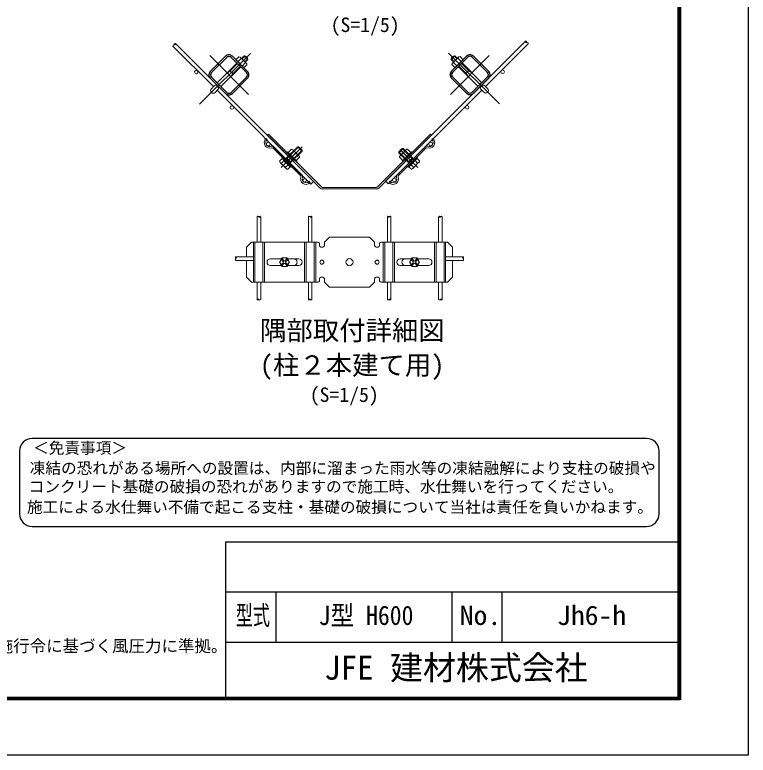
# Model space of a CAD drawing. Units: millimetres, scale not verified, with parts at other scales. Extents: x -4200 to 4200, y -2970 to 2970.
# Drawn here: x 1281 to 4200, y -2970 to -23 of the extents above; entities that cross this region are included whole.
import ezdxf
from ezdxf.enums import TextEntityAlignment as Align

# ---------------------------------------------------------------- set-up
doc = ezdxf.new("R2010")
doc.units = ezdxf.units.MM
doc.header["$LTSCALE"] = 10
doc.linetypes.add('USER1', pattern=[50.8, 31.75, -6.35, 6.35, -6.35])
doc.linetypes.add('USER2', pattern=[0.375, 0.25, -0.125])
for name, color, linetype, lineweight in [('0-3_D-STR3', 3, 'Continuous', 13), ('0-4_D-BMK', 2, 'USER1', 13), ('0-5_D-STR1', 1, 'Continuous', 25), ('0-6_D-STR2', 7, 'Continuous', 13), ('0-A_D-STR-TXT', 7, 'Continuous', 13), ('0-B_D-TTL-TXT', 7, 'Continuous', 25), ('0-C_D-TTL', 7, 'Continuous', 25)]:
    doc.layers.add(name, color=color, linetype=linetype, lineweight=lineweight)
doc.styles.add('ＭＳ ゴシック', font='')
doc.styles.get('ＭＳ ゴシック').set_extended_font_data('MS Gothic')

msp = doc.modelspace()

# ---------------------------------------------------------------- linework, layer by layer
at = {"layer": '0-3_D-STR3'}
for p, q in [((2173.18, -190.01), (2161.14, -202.05)), ((2161.14, -202.05), (2193.04, -233.96)), ((2180.65, -197.48), (2168.61, -209.52)), ((2177.53, -191.18), (2173.18, -190.01)), ((2177.53, -191.18), (2203.92, -217.57)), ((2179.48, -193.13), (2180.65, -197.48)), ((2185, -198.64), (2180.65, -197.48)), ((2183.37, -197.02), (2194.17, -186.21)), ((2185.07, -198.72), (2197.07, -186.71)), ((2208.88, -200.92), (2194.17, -186.21)), ((2196.38, -210.03), (2208.38, -198.03)), ((2198.08, -211.73), (2208.88, -200.92)), ((3017.25, -200.12), (3031.96, -185.41)), ((3028.05, -210.93), (3017.25, -200.12)), ((3029.75, -209.23), (3017.75, -197.23)), ((3048.6, -190.38), (3022.21, -216.77)), ((3041.06, -197.92), (3029.06, -185.91)), ((3042.76, -196.22), (3031.96, -185.41)), ((3064.99, -201.25), (3033.09, -233.16)), ((3041.14, -197.84), (3045.49, -196.68)), ((3046.65, -192.33), (3045.49, -196.68)), ((3045.49, -196.68), (3057.53, -208.72)), ((3048.6, -190.38), (3052.95, -189.21)), ((3052.95, -189.21), (3064.99, -201.25)), ((2086.58, -293.81), (2165.21, -215.18)), ((2101.29, -308.52), (2179.92, -229.89)), ((2149.09, -257.32), (2178.22, -228.19)), ((2197.62, -214.45), (2185.58, -226.49)), ((2205.08, -221.92), (2193.04, -233.96)), ((2196.45, -210.1), (2197.62, -214.45)), ((2201.97, -215.62), (2197.62, -214.45)), ((2203.92, -217.57), (2205.08, -221.92)), ((3022.21, -216.77), (3021.05, -221.12)), ((3021.05, -221.12), (3033.09, -233.16)), ((3024.16, -214.82), (3028.51, -213.65)), ((3029.68, -209.3), (3028.51, -213.65)), ((3028.51, -213.65), (3040.56, -225.69)), ((3124.84, -307.72), (3046.21, -229.09)), ((3059.22, -216.07), (3088.36, -245.21)), ((3139.55, -293.01), (3060.92, -214.38)), ((2137.77, -246.01), (2125.9, -254.49)), ((2136.08, -244.31), (2150.79, -259.02)), ((2149.09, -257.32), (2140.6, -269.2)), ((3090.05, -243.51), (3075.35, -258.22)), ((3077.04, -256.52), (3085.53, -268.4)), ((3088.36, -245.21), (3100.24, -253.69)), ((2075.9, -304.48), (2063.39, -317)), ((2090.61, -319.19), (2078.1, -331.71)), ((3135.52, -318.39), (3148.04, -330.91)), ((3150.23, -303.68), (3162.74, -316.2)), ((2290.93, -497.37), (2286.4, -501.89)), ((2290.93, -497.37), (2501.19, -707.62)), ((2724.93, -707.62), (2935.19, -497.37)), ((2935.19, -497.37), (2939.72, -501.89)), ((2280.04, -515.89), (2281.45, -514.47)), ((2285.98, -519), (2281.45, -514.47)), ((2284.56, -520.41), (2285.98, -519)), ((2286.4, -501.89), (2496.66, -712.15)), ((2729.46, -712.15), (2939.72, -501.89)), ((2940.15, -519), (2944.67, -514.47)), ((2941.56, -520.41), (2940.15, -519)), ((2946.09, -515.89), (2944.67, -514.47)), ((2418.84, -663.74), (2307.54, -552.45)), ((2423.37, -659.22), (2312.07, -547.92)), ((2313.98, -558.88), (2318.5, -554.35)), ((2341.37, -630.73), (2424.32, -547.78)), ((2360.07, -598.45), (2410.55, -547.97)), ((2362.75, -592.38), (2407.15, -547.97)), ((2382.12, -557.45), (2368.83, -570.74)), ((2412.33, -584.82), (2387.23, -559.73)), ((2424.12, -564.94), (2407.15, -547.97)), ((2802.75, -659.22), (2914.05, -547.92)), ((2807.28, -663.74), (2918.58, -552.45)), ((2809.47, -571.61), (2826.44, -554.64)), ((2809.47, -568.21), (2823.05, -554.64)), ((2865.19, -610.36), (2814.12, -559.29)), ((2814.2, -584.42), (2839.3, -559.32)), ((2869.72, -601.31), (2823.05, -554.64)), ((2823.05, -554.64), (2826.44, -554.64)), ((2863.78, -591.97), (2826.44, -554.64)), ((2844.4, -557.04), (2857.7, -570.33)), ((2880.18, -590.84), (2915.53, -555.49)), ((2912.14, -558.88), (2907.62, -554.35)), ((2339.29, -575.71), (2325.72, -562.14)), ((2361.33, -610.76), (2399.8, -572.3)), ((2364.44, -570.88), (2366.71, -568.62)), ((2403.48, -605.39), (2366.71, -568.62)), ((2373.65, -612.03), (2424.12, -561.55)), ((2390.25, -565.58), (2376.96, -578.87)), ((2379.72, -609.35), (2424.12, -564.94)), ((2406.52, -581.84), (2393.22, -595.13)), ((2424.12, -564.94), (2424.12, -561.55)), ((2852.88, -611.62), (2809.47, -568.21)), ((2809.47, -571.61), (2809.47, -568.21)), ((2846.81, -608.94), (2809.47, -571.61)), ((2885.16, -630.32), (2816.35, -561.52)), ((2820.01, -581.44), (2833.3, -594.73)), ((2823.05, -604.98), (2859.82, -568.21)), ((2825.31, -607.25), (2862.08, -570.48)), ((2836.27, -565.17), (2849.57, -578.47)), ((2862.08, -570.48), (2859.82, -568.21)), ((2334.6, -604.96), (2343.09, -596.48)), ((2362.41, -635.6), (2336.91, -610.09)), ((2342.74, -613.1), (2351.22, -604.61)), ((2343.09, -593.65), (2345.92, -590.82)), ((2378.45, -629.01), (2343.09, -593.65)), ((2361.05, -597.47), (2362.75, -592.38)), ((2379.72, -609.35), (2362.75, -592.38)), ((2374.63, -611.04), (2379.72, -609.35)), ((2401.21, -607.65), (2403.48, -605.39)), ((2414.65, -589.97), (2401.36, -603.27)), ((2811.88, -589.57), (2825.17, -602.86)), ((2825.31, -607.25), (2823.05, -604.98)), ((2846.81, -608.94), (2863.78, -591.97)), ((2851.9, -610.64), (2846.81, -608.94)), ((2848.08, -628.6), (2883.44, -593.24)), ((2856.14, -614.88), (2852.88, -611.62)), ((2864.12, -635.19), (2889.62, -609.69)), ((2883.79, -612.69), (2875.3, -604.2)), ((2883.44, -593.24), (2880.61, -590.42)), ((2891.92, -604.56), (2883.44, -596.07)), ((2359, -629.36), (2367.48, -620.87)), ((2367.13, -637.49), (2375.62, -629.01)), ((2378.45, -629.01), (2381.27, -626.18)), ((2848.08, -628.6), (2845.25, -625.77)), ((2859.39, -637.09), (2850.91, -628.6)), ((2867.53, -628.95), (2859.04, -620.47)), ((2412.41, -657.31), (2416.93, -652.78)), ((2813.71, -657.31), (2809.19, -652.78)), ((2450.87, -686.72), (2452.29, -685.31)), ((2452.29, -685.31), (2456.81, -689.84)), ((2455.4, -691.25), (2456.81, -689.84)), ((2773.83, -685.31), (2769.31, -689.84)), ((2770.72, -691.25), (2769.31, -689.84)), ((2775.25, -686.72), (2773.83, -685.31)), ((2505.71, -709.5), (2720.41, -709.5)), ((2505.71, -715.9), (2720.41, -715.9)), ((2533.06, -907.32), (2513.06, -927.32)), ((2533.06, -907.32), (2693.06, -907.32)), ((2693.06, -907.32), (2713.06, -927.32)), ((2223.06, -927.32), (2203.06, -947.32)), ((2487.06, -927.32), (2223.06, -927.32)), ((2230.43, -1087.32), (2230.43, -927.32)), ((2274.43, -1087.32), (2274.43, -927.32)), ((2434.43, -1087.32), (2434.43, -927.32)), ((2478.43, -1087.32), (2478.43, -927.32)), ((2493.06, -941.32), (2493.06, -933.32)), ((2513.06, -941.32), (2513.06, -927.32)), ((2713.06, -941.32), (2713.06, -927.32)), ((2733.06, -941.32), (2733.06, -933.32)), ((2739.06, -927.32), (3003.06, -927.32)), ((2747.69, -1087.32), (2747.69, -927.32)), ((2791.69, -1087.32), (2791.69, -927.32)), ((2951.69, -1087.32), (2951.69, -927.32)), ((2995.69, -1087.32), (2995.69, -927.32)), ((3003.06, -927.32), (3023.06, -947.32)), ((2203.06, -947.32), (2203.06, -986.12)), ((2499.06, -947.32), (2507.06, -947.32)), ((2727.06, -947.32), (2719.06, -947.32)), ((3023.06, -947.32), (3023.06, -986.12)), ((2203.06, -1000.52), (2203.06, -1067.32)), ((2341.58, -994.32), (2297.83, -994.32)), ((2344.26, -989.66), (2334.07, -1007.32)), ((2343.15, -998.83), (2348.8, -1004.49)), ((2344.26, -989.66), (2364.65, -989.66)), ((2345.97, -996.01), (2351.63, -1001.66)), ((2362.94, -996.01), (2357.29, -1001.66)), ((2365.77, -998.83), (2360.12, -1004.49)), ((2364.65, -989.66), (2374.85, -1007.32)), ((2411.03, -994.32), (2367.34, -994.32)), ((2815.09, -994.32), (2858.78, -994.32)), ((2861.47, -989.66), (2851.27, -1007.32)), ((2860.35, -998.83), (2866, -1004.49)), ((2881.86, -989.66), (2861.47, -989.66)), ((2863.18, -996.01), (2868.83, -1001.66)), ((2880.15, -996.01), (2874.49, -1001.66)), ((2882.98, -998.83), (2877.32, -1004.49)), ((2881.86, -989.66), (2892.05, -1007.32)), ((2884.54, -994.32), (2928.29, -994.32)), ((3023.06, -1000.52), (3023.06, -1067.32)), ((2341.58, -1020.32), (2297.83, -1020.32)), ((2344.27, -1024.98), (2334.07, -1007.32)), ((2343.15, -1015.81), (2348.8, -1010.15)), ((2344.27, -1024.98), (2364.65, -1024.98)), ((2345.97, -1018.63), (2351.63, -1012.98)), ((2362.94, -1018.63), (2357.29, -1012.98)), ((2365.77, -1015.81), (2360.12, -1010.15)), ((2364.65, -1024.98), (2374.85, -1007.32)), ((2411.03, -1020.32), (2367.34, -1020.32)), ((2815.09, -1020.32), (2858.78, -1020.32)), ((2861.47, -1024.98), (2851.27, -1007.32)), ((2860.35, -1015.81), (2866, -1010.15)), ((2881.86, -1024.98), (2861.47, -1024.98)), ((2863.18, -1018.63), (2868.83, -1012.98)), ((2880.15, -1018.63), (2874.49, -1012.98)), ((2882.98, -1015.81), (2877.32, -1010.15)), ((2881.86, -1024.98), (2892.05, -1007.32)), ((2884.54, -1020.32), (2928.29, -1020.32)), ((2223.06, -1087.32), (2203.06, -1067.32)), ((2223.06, -1087.32), (2487.06, -1087.32)), ((2493.06, -1073.32), (2493.06, -1081.32)), ((2499.06, -1067.32), (2507.06, -1067.32)), ((2513.06, -1073.32), (2513.06, -1087.32)), ((2533.06, -1107.32), (2513.06, -1087.32)), ((2693.06, -1107.32), (2713.06, -1087.32)), ((2713.06, -1073.32), (2713.06, -1087.32)), ((2727.06, -1067.32), (2719.06, -1067.32)), ((2733.06, -1073.32), (2733.06, -1081.32)), ((3003.06, -1087.32), (2739.06, -1087.32)), ((3023.06, -1067.32), (3003.06, -1087.32)), ((2693.06, -1107.32), (2533.06, -1107.32))]:
    msp.add_line(p, q, dxfattribs=at)
at = {"layer": '0-3_D-STR3', "linetype": 'USER2'}
for p, q in [((2236.83, -1087.32), (2236.83, -927.32)), ((2268.03, -1087.32), (2268.03, -927.32)), ((2440.83, -1087.32), (2440.83, -927.32)), ((2472.03, -1087.32), (2472.03, -927.32)), ((2754.09, -1087.32), (2754.09, -927.32)), ((2785.29, -1087.32), (2785.29, -927.32)), ((2958.09, -1087.32), (2958.09, -927.32)), ((2989.29, -1087.32), (2989.29, -927.32))]:
    msp.add_line(p, q, dxfattribs=at)
at = {"layer": '0-3_D-STR3'}
for points in [[(2137.78, -246.01), (2166.91, -216.87), (2137.78, -246.01)], [(3047.91, -227.39), (3077.04, -256.52), (3047.91, -227.39)], [(2424.12, -561.55), (2410.55, -547.97), (2407.15, -547.97)], [(2851.9, -610.64), (2865.48, -597.06), (2863.78, -591.97)]]:
    msp.add_lwpolyline(points, dxfattribs=at)
for centre, radius in [((2354.46, -1007.32), 17.66), ((2503.06, -1007.32), 8), ((2613.06, -1007.32), 14), ((2723.06, -1007.32), 8), ((2871.66, -1007.32), 17.66)]:
    msp.add_circle(centre, radius, dxfattribs=at)
for centre, radius, start, end in [((2192.93, -202.17), 16, 4.4584, 85.5416), ((3033.2, -201.37), 16, 94.4584, 175.5416), ((2070.74, -324.35), 10.4, 135, 315), ((3155.39, -323.55), 10.4, 225, 45), ((2295.59, -531.44), 22, 135, 292.60731), ((2295.59, -531.44), 15.6, 135, 292.60731), ((2930.53, -531.44), 22, 247.39269, 45), ((2930.53, -531.44), 15.6, 247.39269, 45), ((2305.28, -554.71), 9.6, 45, 112.60731), ((2305.28, -554.71), 3.2, 45, 112.60731), ((2381.1, -566.6), 9.21, 6.37498, 83.62502), ((2845.43, -566.2), 9.21, 96.37498, 173.62502), ((2920.84, -554.71), 9.6, 67.39269, 135), ((2920.84, -554.71), 3.2, 67.39269, 135), ((2375.71, -596.38), 34.06, 25.26839, 64.73161), ((2405.48, -591.01), 9.22, 6.43449, 83.56551), ((2821.04, -590.6), 9.22, 96.43449, 173.56551), ((2850.81, -595.98), 34.06, 115.26839, 154.73161), ((2343.76, -603.94), 9.22, 186.40651, 263.59349), ((2373.54, -598.56), 34.06, 205.26839, 244.73161), ((2342.07, -605.63), 9.21, 6.37498, 83.62502), ((2336.68, -635.41), 34.06, 25.26839, 64.73161), ((2889.84, -635.01), 34.06, 115.26839, 154.73161), ((2852.99, -598.15), 34.06, 295.26839, 334.73161), ((2884.46, -605.23), 9.21, 96.37498, 173.62502), ((2882.76, -603.53), 9.22, 276.40651, 353.59349), ((2368, -628.49), 9.04, 185.51779, 264.48221), ((2366.45, -630.04), 9.22, 6.43449, 83.56551), ((2860.07, -629.63), 9.22, 96.43449, 173.56551), ((2858.53, -628.08), 9.04, 275.51779, 354.48221), ((2439.84, -675.69), 22, 157.39269, 315), ((2416.58, -666.01), 3.2, 337.39269, 45), ((2416.58, -666.01), 9.6, 337.39269, 45), ((2439.84, -675.69), 15.6, 157.39269, 315), ((2786.28, -675.69), 22, 225, 22.60731), ((2786.28, -675.69), 15.6, 225, 22.60731), ((2809.54, -666.01), 9.6, 135, 202.60731), ((2809.54, -666.01), 3.2, 135, 202.60731), ((2505.71, -703.1), 12.8, 225, 270), ((2505.71, -703.1), 6.4, 225, 270), ((2720.41, -703.1), 6.4, 270, 315), ((2720.41, -703.1), 12.8, 270, 315), ((2487.06, -933.32), 6, 0, 90), ((2499.06, -941.32), 6, 180, 270), ((2507.06, -941.32), 6, 270, 0), ((2719.06, -941.32), 6, 180, 270), ((2727.06, -941.32), 6, 270, 0), ((2739.06, -933.32), 6, 90, 180), ((2297.83, -1007.32), 13, 90, 270), ((2344.56, -997.42), 2, 45, 225), ((2354.46, -998.83), 4, 225.00001, 314.99999), ((2364.36, -997.42), 2, 315.00048, 135.00047), ((2391.66, -1007.32), 13, 270, 90), ((2411.03, -1007.32), 13, 270, 90), ((2815.09, -1007.32), 13, 90, 270), ((2834.46, -1007.32), 13, 90, 270), ((2861.76, -997.42), 2, 44.99953, 224.99952), ((2871.66, -998.83), 4, 225.00001, 314.99999), ((2881.56, -997.42), 2, 315, 135), ((2928.29, -1007.32), 13, 270, 90), ((2344.56, -1017.22), 2, 135.00001, 314.99999), ((2345.97, -1007.32), 4, 314.99999, 45), ((2354.46, -1015.8), 4, 45, 135), ((2362.94, -1007.32), 4, 135, 225.00001), ((2364.36, -1017.22), 2, 225.00002, 45), ((2861.76, -1017.22), 2, 135, 314.99998), ((2863.18, -1007.32), 4, 314.99999, 45), ((2871.66, -1015.8), 4, 45, 135), ((2880.15, -1007.32), 4, 135, 225.00001), ((2881.56, -1017.22), 2, 225.00001, 44.99999), ((2487.06, -1081.32), 6, 270, 0), ((2499.06, -1073.32), 6, 90, 180), ((2507.06, -1073.32), 6, 0, 90), ((2719.06, -1073.32), 6, 90, 180), ((2727.06, -1073.32), 6, 0, 90), ((2739.06, -1081.32), 6, 180, 270)]:
    msp.add_arc(centre, radius, start, end, dxfattribs=at)
for centre, major_axis, start_param, end_param in [((2083.22, -311.88), (-7.35, 7.35), 3.1415927, 6.2831853), ((3142.92, -311.08), (7.35, 7.35), 0, 3.1415927)]:
    msp.add_ellipse(centre, major_axis=major_axis, ratio=0.649974, start_param=start_param, end_param=end_param, dxfattribs=at)
at = {"layer": '0-4_D-BMK'}
for p, q in [((2016.57, -378.52), (2218.46, -176.63)), ((3209.56, -377.72), (3007.67, -175.83)), ((2056.71, -185.31), (2211.46, -340.05)), ((3169.42, -184.51), (3014.67, -339.25))]:
    msp.add_line(p, q, dxfattribs=at)
at = {"layer": '0-5_D-STR1'}
for p, q in [((2059.14, -248.27), (2119.67, -187.74)), ((2063.67, -252.8), (2124.2, -192.27)), ((2202.83, -252.8), (2142.3, -192.27)), ((2207.35, -248.27), (2146.83, -187.74)), ((3018.78, -247.47), (3079.3, -186.94)), ((3023.3, -252), (3083.83, -191.47)), ((3162.46, -252), (3101.93, -191.47)), ((3166.99, -247.47), (3106.46, -186.94)), ((2059.01, -275.29), (2119.8, -336.08)), ((2063.58, -270.81), (2124.29, -331.51)), ((2142.3, -331.43), (2202.83, -270.9)), ((2146.83, -335.95), (2207.35, -275.42)), ((3079.31, -335.15), (3018.78, -274.62)), ((3083.83, -330.63), (3023.3, -270.1)), ((3162.55, -270.01), (3101.84, -330.71)), ((3167.12, -274.49), (3106.33, -335.28))]:
    msp.add_line(p, q, dxfattribs=at)
for centre, radius, start, end in [((2133.25, -201.32), 19.2, 45, 135.00001), ((2133.25, -201.32), 12.8, 45, 135.00001), ((3092.88, -200.52), 19.2, 44.99999, 135), ((3092.88, -200.52), 12.8, 44.99999, 135), ((2072.72, -261.85), 19.2, 135.00001, 225), ((2072.72, -261.85), 12.8, 135.00001, 225), ((2193.78, -261.85), 12.8, 315.00001, 45.00002), ((2193.78, -261.85), 19.2, 315.00001, 45.00002), ((3032.35, -261.05), 19.2, 134.99998, 224.99999), ((3032.35, -261.05), 12.8, 134.99998, 224.99999), ((3153.41, -261.05), 12.8, 315, 44.99999), ((3153.41, -261.05), 19.2, 315, 44.99999), ((2133.25, -322.37), 19.2, 225, 315.00001), ((2133.25, -322.38), 12.8, 225, 315.00001), ((3092.88, -321.57), 19.2, 224.99999, 315), ((3092.88, -321.58), 12.8, 224.99999, 315)]:
    msp.add_arc(centre, radius, start, end, dxfattribs=at)
at = {"layer": '0-6_D-STR2'}
for p, q in [((2071.87, -308.51), (1910.54, -147.18)), ((2082.06, -298.33), (1920.72, -137)), ((2756.3, -685.31), (3313.7, -127.91)), ((3154.26, -307.71), (3323.89, -138.09)), ((2459.65, -696.29), (2086.58, -323.22)), ((2272.64, -488.92), (2096.76, -313.04)), ((2766.48, -695.49), (3139.55, -322.42)), ((2272.64, -488.92), (2469.83, -686.11)), ((2459.65, -696.29), (2469.83, -686.11)), ((2756.3, -685.31), (2766.48, -695.49)), ((2245.26, -927.32), (2245.26, -826.67)), ((2259.66, -927.32), (2259.66, -826.67)), ((2449.26, -927.32), (2449.26, -826.67)), ((2463.66, -927.32), (2463.66, -826.67)), ((2763.86, -927.32), (2763.86, -826.67)), ((2778.26, -927.32), (2778.26, -826.67)), ((2967.86, -927.32), (2967.86, -826.67)), ((2982.26, -927.32), (2982.26, -826.67)), ((2229.06, -986.12), (2160.62, -986.12)), ((2229.06, -1000.52), (2160.62, -1000.52)), ((2995.69, -986.12), (3065.5, -986.12)), ((2995.69, -1000.52), (3065.5, -1000.52)), ((2245.26, -1087.32), (2245.26, -1155.76)), ((2259.66, -1087.32), (2259.66, -1155.76)), ((2449.26, -1087.32), (2449.26, -1155.76)), ((2463.66, -1087.32), (2463.66, -1155.76)), ((2763.86, -1087.32), (2763.86, -1155.76)), ((2778.26, -1087.32), (2778.26, -1155.76)), ((2967.86, -1087.32), (2967.86, -1155.76)), ((2982.26, -1087.32), (2982.26, -1155.76))]:
    msp.add_line(p, q, dxfattribs=at)
for centre in [(2003.43, -250.25), (3222.71, -249.45), (2144.85, -391.67), (3081.28, -390.87), (2290.51, -537.33), (2935.62, -536.53), (2434.76, -681.58), (2791.37, -680.78)]:
    msp.add_circle(centre, 7.2, dxfattribs=at)
for centre, start, end in [((1914.97, -146.52), 81.54543, 188.45457), ((1920.06, -141.43), 81.54543, 188.45457), ((1916.29, -137.66), 261.54543, 8.45457), ((3318.14, -128.56), 171.54543, 278.45457), ((3314.36, -132.34), 351.54543, 98.45457), ((3319.45, -137.43), 351.54543, 98.45457), ((2248.86, -829.34), 36.54543, 143.45457), ((2256.06, -829.34), 36.54543, 143.45457), ((2452.86, -829.34), 36.54543, 143.45457), ((2460.06, -829.34), 36.54543, 143.45457), ((2767.46, -829.34), 36.54543, 143.45457), ((2774.66, -829.34), 36.54543, 143.45457), ((2971.46, -829.34), 36.54543, 143.45457), ((2978.66, -829.34), 36.54543, 143.45457), ((2256.06, -824), 216.54543, 323.45457), ((2460.06, -824), 216.54543, 323.45457), ((2767.46, -824), 216.54543, 323.45457), ((2971.46, -824), 216.54543, 323.45457), ((2163.29, -989.72), 126.54543, 233.45457), ((2163.29, -996.92), 126.54543, 233.45457), ((2157.95, -989.72), 306.54543, 53.45457), ((3068.17, -989.72), 126.54543, 233.45457), ((3062.83, -989.72), 306.54543, 53.45457), ((3062.83, -996.92), 306.54543, 53.45457), ((2248.86, -1158.43), 36.54543, 143.45457), ((2248.86, -1153.09), 216.54543, 323.45457), ((2256.06, -1153.09), 216.54543, 323.45457), ((2452.86, -1158.43), 36.54543, 143.45457), ((2452.86, -1153.09), 216.54543, 323.45457), ((2460.06, -1153.09), 216.54543, 323.45457), ((2767.46, -1153.09), 216.54543, 323.45457), ((2774.66, -1158.43), 36.54543, 143.45457), ((2774.66, -1153.09), 216.54543, 323.45457), ((2971.46, -1153.09), 216.54543, 323.45457), ((2978.66, -1158.43), 36.54543, 143.45457), ((2978.66, -1153.09), 216.54543, 323.45457)]:
    msp.add_arc(centre, 4.48, start, end, dxfattribs=at)
at = {"layer": '0-B_D-TTL-TXT', "color": 2}
for p, q in [((3795.55, -1709.12), (1350, -1709.12)), ((1300, -1759.12), (1300, -2009.12)), ((3845.55, -2009.12), (3845.55, -1759.12)), ((1350, -2059.12), (3795.55, -2059.12))]:
    msp.add_line(p, q, dxfattribs=at)
for centre, start, end in [((1350, -1759.12), 90, 180), ((3795.55, -1759.12), 0, 90), ((1350, -2009.12), 180, 270), ((3795.55, -2009.12), 270, 0)]:
    msp.add_arc(centre, 50, start, end, dxfattribs=at)
at = {"layer": '0-C_D-TTL'}
for p, q in [((2120, -2120), (2120, -2740)), ((2120, -2120), (3920, -2120)), ((2120, -2320), (3920, -2320)), ((2320, -2320), (2320, -2520)), ((3020, -2320), (3020, -2520)), ((3220, -2320), (3220, -2520)), ((2120, -2520), (3920, -2520))]:
    msp.add_line(p, q, dxfattribs=at)
at = {"layer": '0-C_D-TTL', "color": 2}
msp.add_lwpolyline([(-4200, 2970), (4200, 2970), (4200, -2970), (-4200, -2970)], close=True, dxfattribs=at)
at = {"layer": '0-C_D-TTL'}
for points in [[(-3930, 2750), (3930, 2750), (3930, -2750), (-3930, -2750)], [(-3927.5, 2747.5), (3927.5, 2747.5), (3927.5, -2747.5), (-3927.5, -2747.5)], [(-3925, 2745), (3925, 2745), (3925, -2745), (-3925, -2745)], [(-3922.5, 2742.5), (3922.5, 2742.5), (3922.5, -2742.5), (-3922.5, -2742.5)], [(-3920, 2740), (3920, 2740), (3920, -2740), (-3920, -2740)]]:
    msp.add_lwpolyline(points, close=True, dxfattribs=at)

# ---------------------------------------------------------------- texts
at = {"layer": '0-A_D-STR-TXT', "style": 'ＭＳ ゴシック'}
for s, p in [('隅部取付詳細図', (2257.08, -1340.81)), ('(柱２本建て用)', (2256.04, -1478.55))]:
    msp.add_text(s, height=76.98, dxfattribs=at).set_placement(p, align=Align.BOTTOM_LEFT)
at = {"layer": '0-B_D-TTL-TXT', "style": 'ＭＳ ゴシック'}
for s, height, p in [('(S=1/5)', 57.7, (2537.89, -108.56)), ('(S=1/5)', 57.7, (2454.74, -1581.11)), ('＜免責事項＞ \u3000\u3000', 45.67, (1353.7, -1783.3)), ('凍結の恐れがある場所への設置は、内部に溜まった雨水等の凍結融解により支柱の破損や', 45.67, (1340.18, -1863.8)), ('コンクリート基礎の破損の恐れがありますので施工時、水仕舞いを行ってください。', 45.67, (1336.07, -1937.22)), ('施工による水仕舞い不備で起こる支柱・基礎の破損について当社は責任を負いかねます。 ', 45.67, (1329.08, -2018.71)), ('（設計条件）風荷重：昭和57年改正 建築基準法・同施行令に基づく風圧力に準拠。', 48.09, (-332.45, -2573.6)), ('JFE 建材株式会社', 96.19, (2512.38, -2698.5))]:
    msp.add_text(s, height=height, dxfattribs=at).set_placement(p, align=Align.BOTTOM_LEFT)
for s, height, width, p in [('型式', 76.97, 0.65, (2160.27, -2474.8)), ('J型 H600', 76.98, 0.9, (2490.27, -2474.8)), ('No.', 76.98, 1.05, (3052, -2474.8)), ('Jh6-h', 76.98, 1.05, (3439.33, -2474.8))]:
    msp.add_text(s, height=height, dxfattribs=dict(at, width=width)).set_placement(p, align=Align.BOTTOM_LEFT)

doc.saveas('drawing.dxf')
